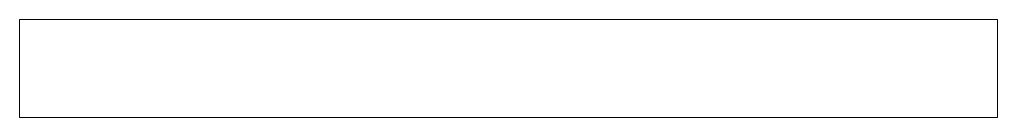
# Model space of a CAD drawing. Extents: x 0 to 200, y 0 to 20.
import ezdxf

# ---------------------------------------------------------------- set-up
doc = ezdxf.new("R2010")
doc.units = 0
doc.header["$MEASUREMENT"] = 0
doc.layers.get('0').update_dxf_attribs({"linetype": 'CONTINUOUS', "lineweight": 0})

msp = doc.modelspace()

# ---------------------------------------------------------------- linework, layer by layer
at = {"lineweight": 0}
msp.add_lwpolyline([(0, 0), (200, 0), (200, 20), (0, 20)], close=True, dxfattribs=at)

doc.saveas('drawing.dxf')
